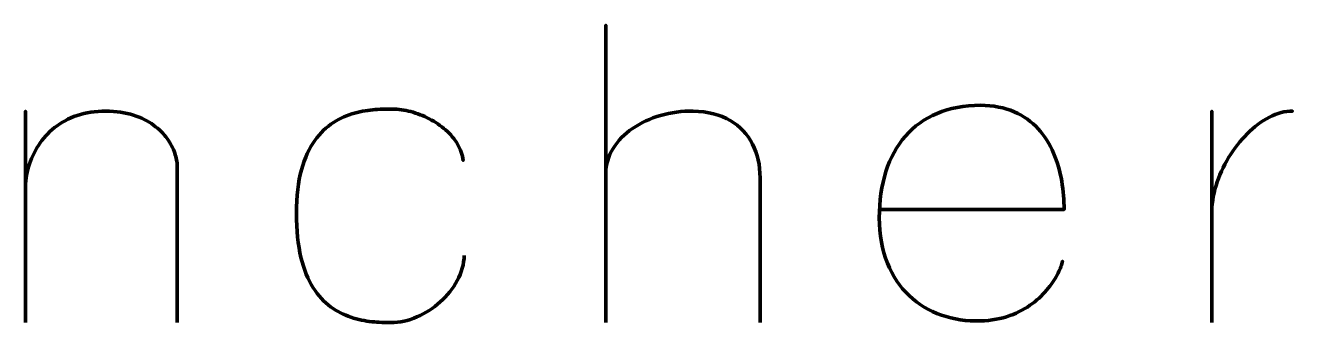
# Model space of a CAD drawing. Header units: centimetres. Extents: x -211 to 242, y -245 to 228.
# Drawn here: x 142.4 to 196.1, y -104.5 to -91.8 of the extents above; entities that cross this region are included whole.
import ezdxf

# ---------------------------------------------------------------- set-up
doc = ezdxf.new("R2010")
doc.units = ezdxf.units.CM
doc.header["$MEASUREMENT"] = 0
doc.layers.add('Layer 1', color=7, linetype='Continuous')

msp = doc.modelspace()

# ---------------------------------------------------------------- linework, layer by layer
at = {"layer": 'Layer 1', "color": 30, "lineweight": 211}
for points, knots in [([(167.01622, -104.45187), (167.01622, -104.45187), (167.01622, -91.84919), (167.01622, -91.84919), (167.01622, -91.84919), (167.01622, -91.84919), (167.01622, -104.45187), (167.01622, -104.45187)], [0, 0, 0, 0, 0.5, 0.5, 0.5, 0.5, 1, 1, 1, 1]), ([(148.85507, -104.45187), (148.85507, -104.44896), (148.85507, -104.36447), (148.85507, -104.19842), (148.85507, -104.19842), (148.85507, -104.03528), (148.85507, -103.81096), (148.85507, -103.52837), (148.85507, -103.52837), (148.85507, -103.24287), (148.85507, -102.92242), (148.85507, -102.56118), (148.85507, -102.56118), (148.85507, -102.20285), (148.85507, -101.82704), (148.85507, -101.43084), (148.85507, -101.43084), (148.85507, -101.03755), (148.85507, -100.65009), (148.85507, -100.26554), (148.85507, -100.26554), (148.85507, -99.88099), (148.85507, -99.51975), (148.85507, -99.18764), (148.85507, -99.18764), (148.85507, -98.85262), (148.85507, -98.56712), (148.85507, -98.32532), (148.85507, -98.32532), (148.85507, -98.08644), (148.85507, -97.91456), (148.85507, -97.80968), (148.85507, -97.80968), (148.85507, -97.64654), (148.82302, -97.463), (148.75311, -97.26199), (148.75311, -97.26199), (148.6861, -97.05806), (148.57831, -96.85414), (148.42974, -96.65021), (148.42974, -96.65021), (148.28116, -96.44337), (148.0918, -96.25401), (147.85583, -96.07921), (147.85583, -96.07921), (147.61694, -95.90442), (147.33144, -95.76458), (146.99933, -95.65679), (146.99933, -95.65679), (146.66431, -95.549), (146.27394, -95.49074), (145.83112, -95.48491), (145.83112, -95.48491), (145.38248, -95.48491), (144.97754, -95.54609), (144.6163, -95.66845), (144.6163, -95.66845), (144.25506, -95.79372), (143.93752, -95.9656), (143.66367, -96.18409), (143.66367, -96.18409), (143.38983, -96.40258), (143.16259, -96.65312), (142.97906, -96.93862), (142.97906, -96.93862), (142.79261, -97.2212), (142.65569, -97.52127), (142.56247, -97.84172), (142.56247, -97.84172), (142.46924, -98.15927), (142.42263, -98.48264), (142.42263, -98.80601), (142.42263, -98.80601), (142.42263, -98.48264), (142.46924, -98.15927), (142.56247, -97.84172), (142.56247, -97.84172), (142.65569, -97.52127), (142.79261, -97.2212), (142.97906, -96.93862), (142.97906, -96.93862), (143.16259, -96.65312), (143.38983, -96.40258), (143.66367, -96.18409), (143.66367, -96.18409), (143.93752, -95.9656), (144.25506, -95.79372), (144.6163, -95.66845), (144.6163, -95.66845), (144.97754, -95.54609), (145.38248, -95.48491), (145.83112, -95.48491), (145.83112, -95.48491), (146.27394, -95.49074), (146.66431, -95.549), (146.99933, -95.65679), (146.99933, -95.65679), (147.33144, -95.76458), (147.61694, -95.90442), (147.85583, -96.07921), (147.85583, -96.07921), (148.0918, -96.25401), (148.28116, -96.44337), (148.42974, -96.65021), (148.42974, -96.65021), (148.57831, -96.85414), (148.6861, -97.05806), (148.75311, -97.26199), (148.75311, -97.26199), (148.82302, -97.463), (148.85507, -97.64654), (148.85507, -97.80968), (148.85507, -97.80968), (148.85507, -97.91456), (148.85507, -98.08644), (148.85507, -98.32532), (148.85507, -98.32532), (148.85507, -98.56712), (148.85507, -98.85262), (148.85507, -99.18764), (148.85507, -99.18764), (148.85507, -99.51975), (148.85507, -99.88099), (148.85507, -100.26554), (148.85507, -100.26554), (148.85507, -100.65009), (148.85507, -101.03755), (148.85507, -101.43084), (148.85507, -101.43084), (148.85507, -101.82704), (148.85507, -102.20285), (148.85507, -102.56118), (148.85507, -102.56118), (148.85507, -102.92242), (148.85507, -103.24287), (148.85507, -103.52837), (148.85507, -103.52837), (148.85507, -103.81096), (148.85507, -104.03528), (148.85507, -104.19842), (148.85507, -104.19842), (148.85507, -104.36447), (148.85507, -104.44896), (148.85507, -104.45187)], [0, 0, 0, 0, 0.02777778, 0.02777778, 0.02777778, 0.02777778, 0.05555556, 0.05555556, 0.05555556, 0.05555556, 0.08333333, 0.08333333, 0.08333333, 0.08333333, 0.11111111, 0.11111111, 0.11111111, 0.11111111, 0.13888889, 0.13888889, 0.13888889, 0.13888889, 0.16666667, 0.16666667, 0.16666667, 0.16666667, 0.19444444, 0.19444444, 0.19444444, 0.19444444, 0.22222222, 0.22222222, 0.22222222, 0.22222222, 0.25, 0.25, 0.25, 0.25, 0.27777778, 0.27777778, 0.27777778, 0.27777778, 0.30555556, 0.30555556, 0.30555556, 0.30555556, 0.33333333, 0.33333333, 0.33333333, 0.33333333, 0.36111111, 0.36111111, 0.36111111, 0.36111111, 0.38888889, 0.38888889, 0.38888889, 0.38888889, 0.41666667, 0.41666667, 0.41666667, 0.41666667, 0.44444444, 0.44444444, 0.44444444, 0.44444444, 0.47222222, 0.47222222, 0.47222222, 0.47222222, 0.5, 0.5, 0.5, 0.5, 0.52777778, 0.52777778, 0.52777778, 0.52777778, 0.55555556, 0.55555556, 0.55555556, 0.55555556, 0.58333333, 0.58333333, 0.58333333, 0.58333333, 0.61111111, 0.61111111, 0.61111111, 0.61111111, 0.63888889, 0.63888889, 0.63888889, 0.63888889, 0.66666667, 0.66666667, 0.66666667, 0.66666667, 0.69444444, 0.69444444, 0.69444444, 0.69444444, 0.72222222, 0.72222222, 0.72222222, 0.72222222, 0.75, 0.75, 0.75, 0.75, 0.77777778, 0.77777778, 0.77777778, 0.77777778, 0.80555556, 0.80555556, 0.80555556, 0.80555556, 0.83333333, 0.83333333, 0.83333333, 0.83333333, 0.86111111, 0.86111111, 0.86111111, 0.86111111, 0.88888889, 0.88888889, 0.88888889, 0.88888889, 0.91666667, 0.91666667, 0.91666667, 0.91666667, 0.94444444, 0.94444444, 0.94444444, 0.94444444, 0.97222222, 0.97222222, 0.97222222, 0.97222222, 1, 1, 1, 1]), ([(142.42263, -104.45187), (142.42263, -104.45187), (142.42263, -95.48491), (142.42263, -95.48491), (142.42263, -95.48491), (142.42263, -95.48491), (142.42263, -104.45187), (142.42263, -104.45187)], [0, 0, 0, 0, 0.5, 0.5, 0.5, 0.5, 1, 1, 1, 1]), ([(161.02077, -101.60272), (161.00329, -101.9727), (160.90424, -102.32812), (160.7207, -102.66605), (160.7207, -102.66605), (160.54008, -103.0069), (160.29828, -103.30988), (160.00405, -103.5779), (160.00405, -103.5779), (159.70689, -103.84592), (159.3777, -104.05858), (159.01646, -104.21298), (159.01646, -104.21298), (158.6523, -104.3703), (158.28523, -104.44896), (157.90942, -104.45187), (157.90942, -104.45187), (157.6618, -104.45478), (157.39378, -104.44313), (157.10246, -104.414), (157.10246, -104.414), (156.81405, -104.38487), (156.51981, -104.32369), (156.21974, -104.22464), (156.21974, -104.22464), (155.91968, -104.1285), (155.63127, -103.97992), (155.35742, -103.78182), (155.35742, -103.78182), (155.08358, -103.58081), (154.83595, -103.30988), (154.61746, -102.97194), (154.61746, -102.97194), (154.39897, -102.63109), (154.22709, -102.20285), (154.10182, -101.6872), (154.10182, -101.6872), (153.97364, -101.17156), (153.90954, -100.54813), (153.90663, -99.81982), (153.90663, -99.81982), (153.90954, -99.09442), (153.98237, -98.47972), (154.12221, -97.97573), (154.12221, -97.97573), (154.26205, -97.46883), (154.45141, -97.05515), (154.68738, -96.73178), (154.68738, -96.73178), (154.92335, -96.4055), (155.18554, -96.15204), (155.47687, -95.96851), (155.47687, -95.96851), (155.76819, -95.78789), (156.06534, -95.65388), (156.37123, -95.57231), (156.37123, -95.57231), (156.67712, -95.49074), (156.96845, -95.44121), (157.24812, -95.42082), (157.24812, -95.42082), (157.52488, -95.40334), (157.76959, -95.3946), (157.97934, -95.39752), (157.97934, -95.39752), (158.22988, -95.39752), (158.48916, -95.43539), (158.75718, -95.50822), (158.75718, -95.50822), (159.0252, -95.57814), (159.28447, -95.68301), (159.53793, -95.81411), (159.53793, -95.81411), (159.79138, -95.9452), (160.02152, -96.10252), (160.22836, -96.28605), (160.22836, -96.28605), (160.4352, -96.46667), (160.60417, -96.66769), (160.73527, -96.88618), (160.73527, -96.88618), (160.86636, -97.10467), (160.94502, -97.33773), (160.96833, -97.58245), (160.96833, -97.58245), (160.94502, -97.33773), (160.86636, -97.10467), (160.73527, -96.88618), (160.73527, -96.88618), (160.60417, -96.66769), (160.4352, -96.46667), (160.22836, -96.28605), (160.22836, -96.28605), (160.02152, -96.10252), (159.79138, -95.9452), (159.53793, -95.81411), (159.53793, -95.81411), (159.28447, -95.68301), (159.0252, -95.57814), (158.75718, -95.50822), (158.75718, -95.50822), (158.48916, -95.43539), (158.22988, -95.39752), (157.97934, -95.39752), (157.97934, -95.39752), (157.76959, -95.3946), (157.52488, -95.40334), (157.24812, -95.42082), (157.24812, -95.42082), (156.96845, -95.44121), (156.67712, -95.49074), (156.37123, -95.57231), (156.37123, -95.57231), (156.06534, -95.65388), (155.76819, -95.78789), (155.47687, -95.96851), (155.47687, -95.96851), (155.18554, -96.15204), (154.92335, -96.4055), (154.68738, -96.73178), (154.68738, -96.73178), (154.45141, -97.05515), (154.26205, -97.46883), (154.12221, -97.97573), (154.12221, -97.97573), (153.98237, -98.47972), (153.90954, -99.09442), (153.90663, -99.81982), (153.90663, -99.81982), (153.90954, -100.54813), (153.97364, -101.17156), (154.10182, -101.6872), (154.10182, -101.6872), (154.22709, -102.20285), (154.39897, -102.63109), (154.61746, -102.97194), (154.61746, -102.97194), (154.83595, -103.30988), (155.08358, -103.58081), (155.35742, -103.78182), (155.35742, -103.78182), (155.63127, -103.97992), (155.91968, -104.1285), (156.21974, -104.22464), (156.21974, -104.22464), (156.51981, -104.32369), (156.81405, -104.38487), (157.10246, -104.414), (157.10246, -104.414), (157.39378, -104.44313), (157.6618, -104.45478), (157.90942, -104.45187), (157.90942, -104.45187), (158.28523, -104.44896), (158.6523, -104.3703), (159.01646, -104.21298), (159.01646, -104.21298), (159.3777, -104.05858), (159.70689, -103.84592), (160.00405, -103.5779), (160.00405, -103.5779), (160.29828, -103.30988), (160.54008, -103.0069), (160.7207, -102.66605), (160.7207, -102.66605), (160.90424, -102.32812), (161.00329, -101.9727), (161.02077, -101.60272)], [0, 0, 0, 0, 0.02380952, 0.02380952, 0.02380952, 0.02380952, 0.04761905, 0.04761905, 0.04761905, 0.04761905, 0.07142857, 0.07142857, 0.07142857, 0.07142857, 0.0952381, 0.0952381, 0.0952381, 0.0952381, 0.11904762, 0.11904762, 0.11904762, 0.11904762, 0.14285714, 0.14285714, 0.14285714, 0.14285714, 0.16666667, 0.16666667, 0.16666667, 0.16666667, 0.19047619, 0.19047619, 0.19047619, 0.19047619, 0.21428571, 0.21428571, 0.21428571, 0.21428571, 0.23809524, 0.23809524, 0.23809524, 0.23809524, 0.26190476, 0.26190476, 0.26190476, 0.26190476, 0.28571429, 0.28571429, 0.28571429, 0.28571429, 0.30952381, 0.30952381, 0.30952381, 0.30952381, 0.33333333, 0.33333333, 0.33333333, 0.33333333, 0.35714286, 0.35714286, 0.35714286, 0.35714286, 0.38095238, 0.38095238, 0.38095238, 0.38095238, 0.4047619, 0.4047619, 0.4047619, 0.4047619, 0.42857143, 0.42857143, 0.42857143, 0.42857143, 0.45238095, 0.45238095, 0.45238095, 0.45238095, 0.47619048, 0.47619048, 0.47619048, 0.47619048, 0.5, 0.5, 0.5, 0.5, 0.52380952, 0.52380952, 0.52380952, 0.52380952, 0.54761905, 0.54761905, 0.54761905, 0.54761905, 0.57142857, 0.57142857, 0.57142857, 0.57142857, 0.5952381, 0.5952381, 0.5952381, 0.5952381, 0.61904762, 0.61904762, 0.61904762, 0.61904762, 0.64285714, 0.64285714, 0.64285714, 0.64285714, 0.66666667, 0.66666667, 0.66666667, 0.66666667, 0.69047619, 0.69047619, 0.69047619, 0.69047619, 0.71428571, 0.71428571, 0.71428571, 0.71428571, 0.73809524, 0.73809524, 0.73809524, 0.73809524, 0.76190476, 0.76190476, 0.76190476, 0.76190476, 0.78571429, 0.78571429, 0.78571429, 0.78571429, 0.80952381, 0.80952381, 0.80952381, 0.80952381, 0.83333333, 0.83333333, 0.83333333, 0.83333333, 0.85714286, 0.85714286, 0.85714286, 0.85714286, 0.88095238, 0.88095238, 0.88095238, 0.88095238, 0.9047619, 0.9047619, 0.9047619, 0.9047619, 0.92857143, 0.92857143, 0.92857143, 0.92857143, 0.95238095, 0.95238095, 0.95238095, 0.95238095, 0.97619048, 0.97619048, 0.97619048, 0.97619048, 1, 1, 1, 1]), ([(173.55354, -104.45187), (173.55354, -104.44896), (173.55354, -104.36156), (173.55354, -104.1955), (173.55354, -104.1955), (173.55354, -104.02945), (173.55354, -103.80222), (173.55354, -103.51381), (173.55354, -103.51381), (173.55354, -103.2254), (173.55354, -102.90203), (173.55354, -102.53787), (173.55354, -102.53787), (173.55354, -102.17372), (173.55354, -101.79499), (173.55354, -101.39879), (173.55354, -101.39879), (173.55354, -101.00259), (173.55354, -100.61222), (173.55354, -100.22767), (173.55354, -100.22767), (173.55354, -99.84312), (173.55354, -99.48771), (173.55354, -99.15851), (173.55354, -99.15851), (173.55354, -98.8264), (173.55354, -98.54673), (173.55354, -98.31658), (173.55354, -98.31658), (173.55354, -97.78055), (173.44575, -97.30278), (173.23599, -96.88327), (173.23599, -96.88327), (173.02333, -96.46376), (172.70578, -96.12874), (172.28628, -95.88111), (172.28628, -95.88111), (171.86677, -95.63349), (171.3453, -95.50239), (170.72186, -95.48491), (170.72186, -95.48491), (170.24118, -95.47909), (169.78089, -95.54026), (169.33807, -95.66845), (169.33807, -95.66845), (168.89818, -95.79663), (168.50197, -95.98308), (168.1553, -96.22196), (168.1553, -96.22196), (167.80571, -96.46085), (167.52895, -96.74052), (167.32794, -97.0668), (167.32794, -97.0668), (167.12401, -97.39017), (167.02205, -97.74267), (167.01622, -98.12431), (167.01622, -98.12431), (167.02205, -97.74267), (167.12401, -97.39017), (167.32794, -97.0668), (167.32794, -97.0668), (167.52895, -96.74052), (167.80571, -96.46085), (168.1553, -96.22196), (168.1553, -96.22196), (168.50197, -95.98308), (168.89818, -95.79663), (169.33807, -95.66845), (169.33807, -95.66845), (169.78089, -95.54026), (170.24118, -95.47909), (170.72186, -95.48491), (170.72186, -95.48491), (171.3453, -95.50239), (171.86677, -95.63349), (172.28628, -95.88111), (172.28628, -95.88111), (172.70578, -96.12874), (173.02333, -96.46376), (173.23599, -96.88327), (173.23599, -96.88327), (173.44575, -97.30278), (173.55354, -97.78055), (173.55354, -98.31658), (173.55354, -98.31658), (173.55354, -98.54673), (173.55354, -98.8264), (173.55354, -99.15851), (173.55354, -99.15851), (173.55354, -99.48771), (173.55354, -99.84312), (173.55354, -100.22767), (173.55354, -100.22767), (173.55354, -100.61222), (173.55354, -101.00259), (173.55354, -101.39879), (173.55354, -101.39879), (173.55354, -101.79499), (173.55354, -102.17372), (173.55354, -102.53787), (173.55354, -102.53787), (173.55354, -102.90203), (173.55354, -103.2254), (173.55354, -103.51381), (173.55354, -103.51381), (173.55354, -103.80222), (173.55354, -104.02945), (173.55354, -104.1955), (173.55354, -104.1955), (173.55354, -104.36156), (173.55354, -104.44896), (173.55354, -104.45187)], [0, 0, 0, 0, 0.03571429, 0.03571429, 0.03571429, 0.03571429, 0.07142857, 0.07142857, 0.07142857, 0.07142857, 0.10714286, 0.10714286, 0.10714286, 0.10714286, 0.14285714, 0.14285714, 0.14285714, 0.14285714, 0.17857143, 0.17857143, 0.17857143, 0.17857143, 0.21428571, 0.21428571, 0.21428571, 0.21428571, 0.25, 0.25, 0.25, 0.25, 0.28571429, 0.28571429, 0.28571429, 0.28571429, 0.32142857, 0.32142857, 0.32142857, 0.32142857, 0.35714286, 0.35714286, 0.35714286, 0.35714286, 0.39285714, 0.39285714, 0.39285714, 0.39285714, 0.42857143, 0.42857143, 0.42857143, 0.42857143, 0.46428571, 0.46428571, 0.46428571, 0.46428571, 0.5, 0.5, 0.5, 0.5, 0.53571429, 0.53571429, 0.53571429, 0.53571429, 0.57142857, 0.57142857, 0.57142857, 0.57142857, 0.60714286, 0.60714286, 0.60714286, 0.60714286, 0.64285714, 0.64285714, 0.64285714, 0.64285714, 0.67857143, 0.67857143, 0.67857143, 0.67857143, 0.71428571, 0.71428571, 0.71428571, 0.71428571, 0.75, 0.75, 0.75, 0.75, 0.78571429, 0.78571429, 0.78571429, 0.78571429, 0.82142857, 0.82142857, 0.82142857, 0.82142857, 0.85714286, 0.85714286, 0.85714286, 0.85714286, 0.89285714, 0.89285714, 0.89285714, 0.89285714, 0.92857143, 0.92857143, 0.92857143, 0.92857143, 0.96428571, 0.96428571, 0.96428571, 0.96428571, 1, 1, 1, 1]), ([(178.62258, -99.6625), (178.62258, -99.6625), (186.43589, -99.6625), (186.43589, -99.6625), (186.43589, -99.6625), (186.43881, -99.26921), (186.40385, -98.8701), (186.33393, -98.45642), (186.33393, -98.45642), (186.26401, -98.04565), (186.14748, -97.64945), (185.98725, -97.26782), (185.98725, -97.26782), (185.82703, -96.88618), (185.60853, -96.54242), (185.3376, -96.23944), (185.3376, -96.23944), (185.06376, -95.93355), (184.72582, -95.69175), (184.32379, -95.51404), (184.32379, -95.51404), (183.92177, -95.33634), (183.44108, -95.24311), (182.88757, -95.2402), (182.88757, -95.2402), (182.19713, -95.24311), (181.58535, -95.35673), (181.05222, -95.58105), (181.05222, -95.58105), (180.52201, -95.80537), (180.07337, -96.12583), (179.71213, -96.54533), (179.71213, -96.54533), (179.34798, -96.96193), (179.07122, -97.46592), (178.88477, -98.04857), (178.88477, -98.04857), (178.69832, -98.63413), (178.6051, -99.28961), (178.6051, -100.01209), (178.6051, -100.01209), (178.60801, -100.73749), (178.72454, -101.3784), (178.94595, -101.929), (178.94595, -101.929), (179.17027, -102.47961), (179.47907, -102.94281), (179.87527, -103.30988), (179.87527, -103.30988), (180.26856, -103.67986), (180.72303, -103.95662), (181.23867, -104.13724), (181.23867, -104.13724), (181.7514, -104.31786), (182.302, -104.39943), (182.88757, -104.38195), (182.88757, -104.38195), (183.3566, -104.36447), (183.77319, -104.28873), (184.13735, -104.15472), (184.13735, -104.15472), (184.5015, -104.0178), (184.81904, -103.84883), (185.08998, -103.6449), (185.08998, -103.6449), (185.35799, -103.44098), (185.58231, -103.2254), (185.76294, -102.99816), (185.76294, -102.99816), (185.94356, -102.77093), (186.08339, -102.55535), (186.18244, -102.35142), (186.18244, -102.35142), (186.28149, -102.15041), (186.34267, -101.98144), (186.36598, -101.84743), (186.36598, -101.84743), (186.34267, -101.98144), (186.28149, -102.15041), (186.18244, -102.35142), (186.18244, -102.35142), (186.08339, -102.55535), (185.94356, -102.77093), (185.76294, -102.99816), (185.76294, -102.99816), (185.58231, -103.2254), (185.35799, -103.44098), (185.08998, -103.6449), (185.08998, -103.6449), (184.81904, -103.84883), (184.5015, -104.0178), (184.13735, -104.15472), (184.13735, -104.15472), (183.77319, -104.28873), (183.3566, -104.36447), (182.88757, -104.38195), (182.88757, -104.38195), (182.302, -104.39943), (181.7514, -104.31786), (181.23867, -104.13724), (181.23867, -104.13724), (180.72303, -103.95662), (180.26856, -103.67986), (179.87527, -103.30988), (179.87527, -103.30988), (179.47907, -102.94281), (179.17027, -102.47961), (178.94595, -101.929), (178.94595, -101.929), (178.72454, -101.3784), (178.60801, -100.73749), (178.6051, -100.01209), (178.6051, -100.01209), (178.6051, -99.28961), (178.69832, -98.63413), (178.88477, -98.04857), (178.88477, -98.04857), (179.07122, -97.46592), (179.34798, -96.96193), (179.71213, -96.54533), (179.71213, -96.54533), (180.07337, -96.12583), (180.52201, -95.80537), (181.05222, -95.58105), (181.05222, -95.58105), (181.58535, -95.35673), (182.19713, -95.24311), (182.88757, -95.2402), (182.88757, -95.2402), (183.44108, -95.24311), (183.92177, -95.33634), (184.32379, -95.51404), (184.32379, -95.51404), (184.72582, -95.69175), (185.06376, -95.93355), (185.3376, -96.23944), (185.3376, -96.23944), (185.60853, -96.54242), (185.82703, -96.88618), (185.98725, -97.26782), (185.98725, -97.26782), (186.14748, -97.64945), (186.26401, -98.04565), (186.33393, -98.45642), (186.33393, -98.45642), (186.40385, -98.8701), (186.43881, -99.26921), (186.43589, -99.6625), (186.43589, -99.6625), (186.43589, -99.6625), (178.62258, -99.6625), (178.62258, -99.6625)], [0, 0, 0, 0, 0.02631579, 0.02631579, 0.02631579, 0.02631579, 0.05263158, 0.05263158, 0.05263158, 0.05263158, 0.07894737, 0.07894737, 0.07894737, 0.07894737, 0.10526316, 0.10526316, 0.10526316, 0.10526316, 0.13157895, 0.13157895, 0.13157895, 0.13157895, 0.15789474, 0.15789474, 0.15789474, 0.15789474, 0.18421053, 0.18421053, 0.18421053, 0.18421053, 0.21052632, 0.21052632, 0.21052632, 0.21052632, 0.23684211, 0.23684211, 0.23684211, 0.23684211, 0.26315789, 0.26315789, 0.26315789, 0.26315789, 0.28947368, 0.28947368, 0.28947368, 0.28947368, 0.31578947, 0.31578947, 0.31578947, 0.31578947, 0.34210526, 0.34210526, 0.34210526, 0.34210526, 0.36842105, 0.36842105, 0.36842105, 0.36842105, 0.39473684, 0.39473684, 0.39473684, 0.39473684, 0.42105263, 0.42105263, 0.42105263, 0.42105263, 0.44736842, 0.44736842, 0.44736842, 0.44736842, 0.47368421, 0.47368421, 0.47368421, 0.47368421, 0.5, 0.5, 0.5, 0.5, 0.52631579, 0.52631579, 0.52631579, 0.52631579, 0.55263158, 0.55263158, 0.55263158, 0.55263158, 0.57894737, 0.57894737, 0.57894737, 0.57894737, 0.60526316, 0.60526316, 0.60526316, 0.60526316, 0.63157895, 0.63157895, 0.63157895, 0.63157895, 0.65789474, 0.65789474, 0.65789474, 0.65789474, 0.68421053, 0.68421053, 0.68421053, 0.68421053, 0.71052632, 0.71052632, 0.71052632, 0.71052632, 0.73684211, 0.73684211, 0.73684211, 0.73684211, 0.76315789, 0.76315789, 0.76315789, 0.76315789, 0.78947368, 0.78947368, 0.78947368, 0.78947368, 0.81578947, 0.81578947, 0.81578947, 0.81578947, 0.84210526, 0.84210526, 0.84210526, 0.84210526, 0.86842105, 0.86842105, 0.86842105, 0.86842105, 0.89473684, 0.89473684, 0.89473684, 0.89473684, 0.92105263, 0.92105263, 0.92105263, 0.92105263, 0.94736842, 0.94736842, 0.94736842, 0.94736842, 0.97368421, 0.97368421, 0.97368421, 0.97368421, 1, 1, 1, 1]), ([(192.69354, -99.87225), (192.6848, -99.46731), (192.74598, -99.05655), (192.87416, -98.64287), (192.87416, -98.64287), (193.00234, -98.22919), (193.18005, -97.83299), (193.40728, -97.45426), (193.40728, -97.45426), (193.63743, -97.07554), (193.89962, -96.74052), (194.19677, -96.44337), (194.19677, -96.44337), (194.49101, -96.14622), (194.80564, -95.91316), (195.13484, -95.74128), (195.13484, -95.74128), (195.46403, -95.5694), (195.79032, -95.48491), (196.11951, -95.48491), (196.11951, -95.48491), (195.79032, -95.48491), (195.46403, -95.5694), (195.13484, -95.74128), (195.13484, -95.74128), (194.80564, -95.91316), (194.49101, -96.14622), (194.19677, -96.44337), (194.19677, -96.44337), (193.89962, -96.74052), (193.63743, -97.07554), (193.40728, -97.45426), (193.40728, -97.45426), (193.18005, -97.83299), (193.00234, -98.22919), (192.87416, -98.64287), (192.87416, -98.64287), (192.74598, -99.05655), (192.6848, -99.46731), (192.69354, -99.87225)], [0, 0, 0, 0, 0.1, 0.1, 0.1, 0.1, 0.2, 0.2, 0.2, 0.2, 0.3, 0.3, 0.3, 0.3, 0.4, 0.4, 0.4, 0.4, 0.5, 0.5, 0.5, 0.5, 0.6, 0.6, 0.6, 0.6, 0.7, 0.7, 0.7, 0.7, 0.8, 0.8, 0.8, 0.8, 0.9, 0.9, 0.9, 0.9, 1, 1, 1, 1]), ([(192.69354, -104.45187), (192.69354, -104.45187), (192.69354, -95.48491), (192.69354, -95.48491), (192.69354, -95.48491), (192.69354, -95.48491), (192.69354, -104.45187), (192.69354, -104.45187)], [0, 0, 0, 0, 0.5, 0.5, 0.5, 0.5, 1, 1, 1, 1])]:
    msp.add_open_spline(points, degree=3, knots=knots, dxfattribs=at)

doc.saveas('drawing.dxf')
